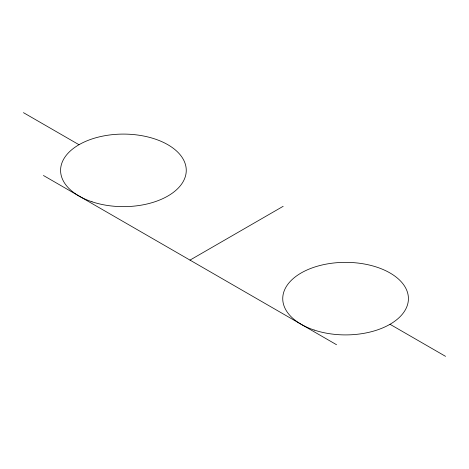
<?xml version="1.0" encoding="UTF-8"?>
<svg xmlns="http://www.w3.org/2000/svg" width="469" height="469" viewBox="0 0 469 469"><rect width="100%" height="100%" fill="white"/><g stroke="black" fill="none" stroke-linecap="round" stroke-linejoin="round"><path stroke-width="0.7" d="M189.992 260.107L283.17 206.307M23.45 112.654L78.991 144.716M390.009 324.284L445.55 356.346M43.435 175.494L336.543 344.721M92.006 201.787A62.834 36.277 0 0 0 186.257 170.37A62.834 36.277 0 0 0 92.006 138.953A62.834 36.277 0 0 0 92.006 201.787M314.16 330.047A62.834 36.277 0 0 0 408.417 298.63A62.834 36.277 0 0 0 314.16 267.213A62.834 36.277 0 0 0 314.16 330.047"/></g></svg>
